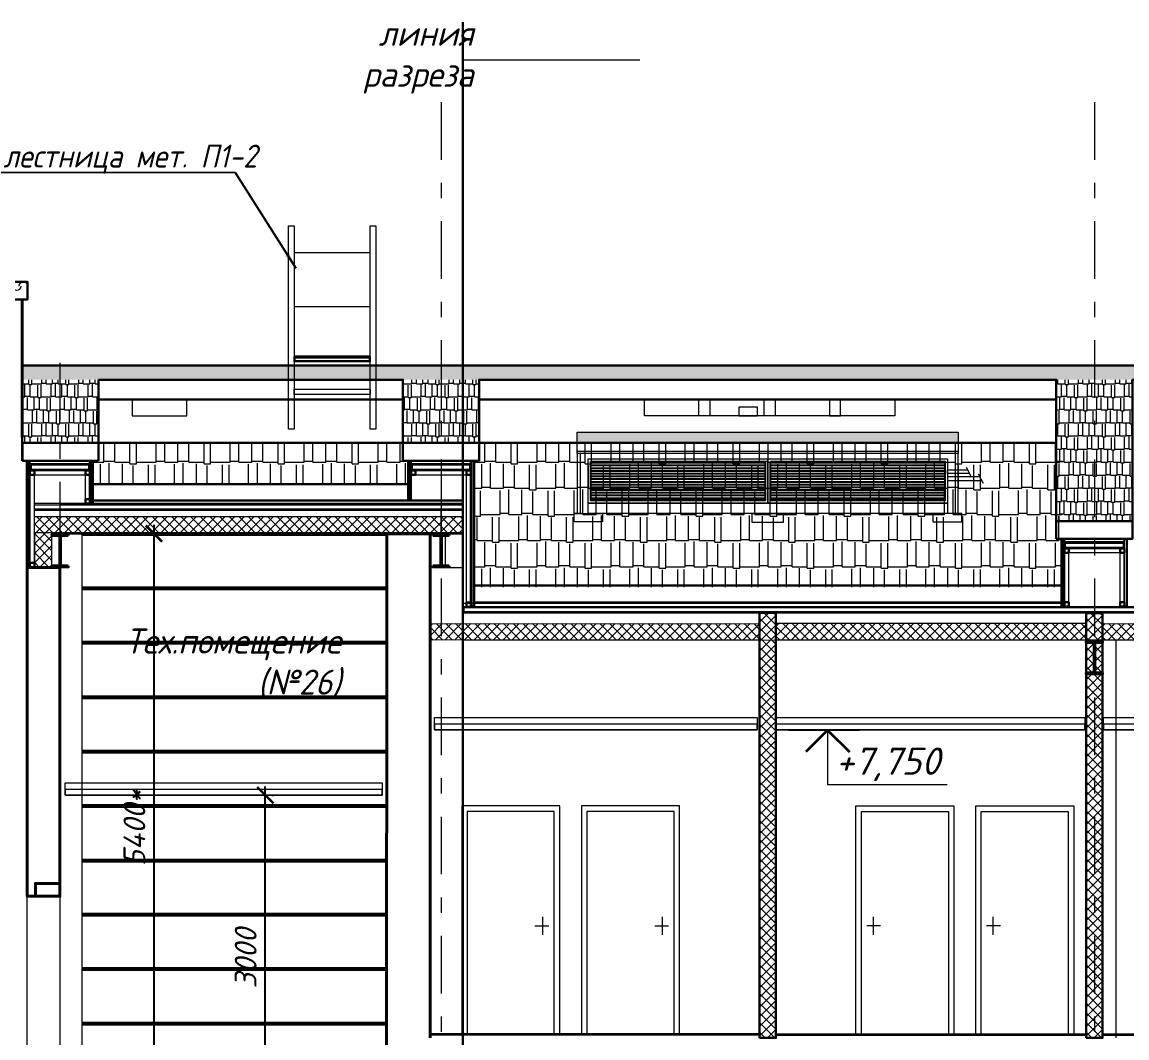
# Model space of a CAD drawing. Header units: millimetres. Extents: x -6419137 to 687965, y -598396 to 179722.
# Drawn here: x 447244 to 457390, y 88417 to 97744 of the extents above; entities that cross this region are included whole.
import ezdxf
from ezdxf.enums import TextEntityAlignment as Align

# ---------------------------------------------------------------- set-up
doc = ezdxf.new("R2010")
doc.units = ezdxf.units.MM
doc.header["$MEASUREMENT"] = 0
doc.linetypes.add('Штрихштриховая', pattern=[10936.110735, 5291.666508, -2116.666555, 1411.111116, -2116.666555])
for name, color, linetype, lineweight in [('k_ Металл', 5, 'Continuous', 40), ('Арматура', 72, 'Continuous', 50), ('Двери ArchiCAD', 7, 'Continuous', 0), ('колонны_Ном._пера__94', 252, 'Continuous', 5), ('лестницы_Ном._пера__96', 7, 'Continuous', 13), ('оси_Ном._пера__96', 7, 'Continuous', 5), ('оси_Ном._пера__97', 7, 'Continuous', 20), ('отделка', 220, 'Continuous', 0), ('перекрытие_Ном._пера__98', 7, 'Continuous', 35), ('стены внутр_Ном._пера__99', 7, 'Continuous', 30), ('стены наруж_Ном._пера__1', 7, 'Continuous', 25), ('стены наруж_Ном._пера__99', 7, 'Continuous', 40), ('текст_Ном._пера__1', 7, 'Continuous', 25), ('текст_Ном._пера__96', 7, 'Continuous', 5), ('Тонкие линии', 7, 'Continuous', 5), ('чертеж_Ном._пера__91', 250, 'Continuous', 5), ('чертеж_Ном._пера__96', 7, 'Continuous', 13), ('чертеж_Ном._пера__98', 7, 'Continuous', 35), ('Штриховка', 7, 'Continuous', 5), ('штриховка_Ном._пера__95', 251, 'Continuous', 5)]:
    doc.layers.add(name, color=color, linetype=linetype, lineweight=lineweight)
for name, color, linetype in [('крыша', 7, 'Continuous'), ('оси', 7, 'Continuous'), ('размеры внутр', 7, 'Continuous'), ('стены наруж', 7, 'Continuous'), ('текст', 7, 'Continuous'), ('чертеж', 7, 'Continuous')]:
    doc.layers.add(name, color=color, linetype=linetype)
doc.styles.get("Standard").update_dxf_attribs({"font": 'isocpeui.ttf'})
doc.styles.add('СГЕНЕРИР_СТИЛЬ_1', font='gost_2_304-81_type.ttf')
doc.dimstyles.new('STEP', dxfattribs={"dimtxt": 200, "dimasz": 150, "dimexe": 80, "dimexo": 80, "dimgap": 80, "dimtad": 1, "dimdec": 0, "dimzin": 0, "dimdsep": 46, "dimtxsty": 'Standard', "dimblk": 'ARCHTICK', "dimcen": 150, "dimdle": 80, "dimadec": 0, "dimazin": 0, "dimtfac": 1, "dimtdec": 0, "dimtofl": 0, "dimtmove": 1, "dimatfit": 3, "dimfxl": 1, "dimtolj": 1, "dimtzin": 0, "dimarcsym": 0})
pattern_1 = [(0, (360254.29, -7096.7), (255, 120), [60, -50, 70, -30, 90, -40]), (0, (360314.29, -7091.7), (255, 120), [50, -190, 40, -60]), (0, (360434.29, -7104.2), (255, 120), [30, -310]), (90, (360254.29, -7096.7), (-85, 120), [115, -365]), (90, (360314.29, -7096.7), (-85, 120), [112.5, -367.5]), (90, (360364.29, -7096.7), (-85, 120), [105, -375]), (90, (360434.29, -7104.2), (-85, 120), [115, -365]), (90, (360464.29, -7104.2), (-85, 120), [115, -365]), (90, (360554.29, -7096.7), (-85, 120), [110, -370])]
pattern_2 = [(45, (451382.944, 91884.07), (-44.1942, 44.1942), []), (135, (451382.944, 91884.07), (-44.1942, -44.1942), [])]
pattern_3 = [(0, (54.998, 374.053), (9e-15, 25), [])]

# ---------------------------------------------------------------- blocks, each defined once
blk = doc.blocks.new('Стандартный маркер сетки[2]_1', base_point=(-15271, 200))
at = {"layer": 'оси_Ном._пера__96', "linetype": 'Штрихштриховая', "ltscale": 0.1}
blk.add_line((-15271, 12581), (-15271, -2500), dxfattribs=at)
at = {"layer": 'оси_Ном._пера__96', "linetype": 'Штрихштриховая'}
blk.add_line((-15271, -2500), (-15271, -3500), dxfattribs=at)
blk.add_point((-15271, -2500), dxfattribs=at)
blk.add_point((-15271, -2500), dxfattribs=at)
at = {"layer": 'оси_Ном._пера__97', "linetype": 'Continuous'}
blk.add_circle((-15271, -3900), 400, dxfattribs=at)
at = {"layer": 'оси_Ном._пера__96', "style": 'СГЕНЕРИР_СТИЛЬ_1'}
blk.add_attdef('AC_MarkerText_1', text='', height=350, rotation=360, dxfattribs=at).set_placement((-15393, -4170), align=Align.BOTTOM_LEFT)
blk = doc.blocks.new('Стандартный маркер сетки[3]_1', base_point=(-14621, 200))
at = {"layer": 'оси_Ном._пера__96', "linetype": 'Штрихштриховая', "ltscale": 0.1}
blk.add_line((-14621, 11120), (-14621, -2500), dxfattribs=at)
at = {"layer": 'оси_Ном._пера__96', "linetype": 'Штрихштриховая'}
blk.add_line((-14621, -2500), (-14621, -3500), dxfattribs=at)
blk.add_point((-14621, -2500), dxfattribs=at)
blk.add_point((-14621, -2500), dxfattribs=at)
at = {"layer": 'оси_Ном._пера__97', "linetype": 'Continuous'}
blk.add_circle((-14621, -3900), 400, dxfattribs=at)
at = {"layer": 'оси_Ном._пера__96', "style": 'СГЕНЕРИР_СТИЛЬ_1'}
blk.add_attdef('AC_MarkerText_1', text='', height=350, rotation=360, dxfattribs=at).set_placement((-14743, -4170), align=Align.BOTTOM_LEFT)
blk = doc.blocks.new('Стандартный маркер сетки[4]_1', base_point=(-11121, 200))
at = {"layer": 'оси_Ном._пера__96', "linetype": 'Штрихштриховая', "ltscale": 0.1}
blk.add_line((-11121, 13513), (-11121, -2500), dxfattribs=at)
at = {"layer": 'оси_Ном._пера__96', "style": 'СГЕНЕРИР_СТИЛЬ_1'}
blk.add_attdef('AC_MarkerText_1', text='', height=350, rotation=360, dxfattribs=at).set_placement((-11260, -4170), align=Align.BOTTOM_LEFT)
blk = doc.blocks.new('A$C403B57EC')
at = {"layer": 'чертеж_Ном._пера__96', "linetype": 'Continuous'}
for p, q in [((51, 201), (-1046, 201)), ((51, -299), (51, 201)), ((410, -299), (-240, -299))]:
    blk.add_line(p, q, dxfattribs=at)
at = {"layer": 'чертеж_Ном._пера__98', "linetype": 'Continuous'}
for q in [(-149, -99), (251, -99)]:
    blk.add_line((51, -299), q, dxfattribs=at)
blk = doc.blocks.new('*U702')
for p, q in [((56.95, 287.8), (0, 287.8)), ((71.95, 272.8), (71.95, 24.2)), ((78.05, 272.8), (78.05, 24.2)), ((93.05, 287.8), (150, 287.8)), ((56.95, 9.2), (0, 9.2)), ((93.05, 9.2), (150, 9.2))]:
    blk.add_line(p, q)
for points in [[(150, 287.8), (150, 297), (0, 297), (0, 287.8)], [(0, 9.2), (0, 0), (150, 0), (150, 9.2)]]:
    blk.add_lwpolyline(points)
for centre, start, end in [((56.95, 272.8), 0, 90), ((93.05, 272.8), 90, 180), ((56.95, 24.2), 270, 360), ((93.05, 24.2), 180, 270)]:
    blk.add_arc(centre, 15, start, end)
blk = doc.blocks.new('A$C70F85A60')
at = {"layer": 'штриховка_Ном._пера__95', "color": 13, "true_color": 0xe26846}
for centre, start, end in [((-394, -35), 5.4198, 174.5802), ((-271, -35), 5.4198, 174.5802), ((-148, -35), 5.4198, 174.5802), ((-25, -35), 5.4198, 174.5802), ((98, -35), 5.4198, 174.5802), ((221, -35), 5.4198, 174.5802), ((-332, -27), 185.4198, 354.5802), ((-209, -27), 185.4198, 354.5802), ((-86, -27), 185.4198, 354.5802), ((37, -27), 185.4198, 354.5802), ((160, -27), 185.4198, 354.5802)]:
    blk.add_arc(centre, 42.3, start, end, dxfattribs=at)
blk = doc.blocks.new('_ArchTick')
at = {"color": 0, "linetype": 'ByBlock', "const_width": 0.15}
blk.add_lwpolyline([(-0.5, -0.5), (0.5, 0.5)], dxfattribs=at)
blk = doc.blocks.new('*D736')
at = {"layer": 'Defpoints', "color": 0, "transparency": 16777216}
for p in [(448284, 93047), (448284, 87647), (448455, 87647)]:
    blk.add_point(p, dxfattribs=at)
at = {"layer": 'чертеж_Ном._пера__91', "color": 0, "lineweight": -2, "transparency": 16777216}
for p, q in [((448364, 93047), (448535, 93047)), ((448455, 93127), (448455, 87567)), ((448364, 87647), (448535, 87647))]:
    blk.add_line(p, q, dxfattribs=at)
at = {"layer": 'чертеж_Ном._пера__91', "color": 0, "lineweight": -2, "transparency": 16777216, "xscale": 150, "yscale": 150, "zscale": 150}
for p, rotation in [((448455, 93047), 90), ((448455, 87647), 270)]:
    blk.add_blockref('_ArchTick', p, dxfattribs=dict(at, rotation=rotation))
at = {"layer": 'чертеж_Ном._пера__91', "color": 0, "lineweight": 0, "transparency": 16777216, "insert": (448275, 90347), "char_height": 200, "attachment_point": 5, "rotation": 90}
blk.add_mtext('\\A1;5400*', dxfattribs=at)
blk = doc.blocks.new('*D738')
at = {"layer": 'Defpoints', "color": 0, "transparency": 16777216}
for p in [(449463, 90646), (449477, 90646), (449463, 87647)]:
    blk.add_point(p, dxfattribs=at)
at = {"layer": 'чертеж_Ном._пера__91', "color": 0, "lineweight": -2, "transparency": 16777216}
for p, q in [((449477, 87567), (449477, 90726)), ((449543, 90646), (449557, 90646)), ((449543, 87647), (449557, 87647))]:
    blk.add_line(p, q, dxfattribs=at)
at = {"layer": 'чертеж_Ном._пера__91', "color": 0, "lineweight": -2, "transparency": 16777216, "xscale": 150, "yscale": 150, "zscale": 150}
for p, rotation in [((449477, 90646), 90), ((449477, 87647), 270)]:
    blk.add_blockref('_ArchTick', p, dxfattribs=dict(at, rotation=rotation))
at = {"layer": 'чертеж_Ном._пера__91', "color": 0, "lineweight": 0, "transparency": 16777216, "insert": (449297, 89146), "char_height": 200, "attachment_point": 5, "rotation": 90}
blk.add_mtext('\\A1;3000', dxfattribs=at)
blk = doc.blocks.new('A$C2E055150')
at = {"layer": 'стены наруж'}
h = blk.add_hatch(color=256, dxfattribs=at)
h.dxf.hatch_style = 1
h.set_gradient(color1=(255, 255, 255), color2=(135, 135, 135), rotation=90, tint=1)
h.paths.add_polyline_path([(1052, 995), (-2447, 995), (-2447, 897), (1052, 897)])
at = {"layer": 'чертеж', "true_color": 0x565c8a}
h = blk.add_hatch(dxfattribs=at)
h.set_pattern_fill('ANSI31', color=165, scale=200, angle=315)
h.set_pattern_definition(pattern_3)
h.paths.add_polyline_path([(-722, 726), (-2323, 726), (-2323, 367), (-722, 367)])
h = blk.add_hatch(dxfattribs=at)
h.set_pattern_fill('ANSI31', color=165, scale=200, angle=315)
h.set_pattern_definition(pattern_3)
h.paths.add_polyline_path([(928, 726), (-673, 726), (-673, 367), (928, 367)])
at = {"layer": 'чертеж', "lineweight": 5}
for points in [[(-2447, 995), (1052, 995), (1052, 798), (-2447, 798)], [(-2447, 897), (1052, 897), (1052, 816), (-2447, 816)], [(-2417, 798), (-2447, 798), (-2447, 248), (-2417, 248)], [(-2347, 750), (-697, 750), (-697, 343), (-2347, 343)], [(-697, 750), (953, 750), (953, 343), (-697, 343)], [(1052, 798), (1023, 798), (1023, 248), (1052, 248)], [(-2475, 248), (-2214, 248), (-2214, 171), (-2475, 171)], [(-839, 248), (-556, 248), (-556, 165), (-839, 165)], [(1084, 248), (819, 248), (819, 171), (1084, 171)]]:
    blk.add_lwpolyline(points, close=True, dxfattribs=at)
at = {"layer": 'чертеж', "color": 165, "true_color": 0x565c8a}
for points in [[(-2323, 726), (-722, 726), (-722, 367), (-2323, 367)], [(-673, 726), (928, 726), (928, 367), (-673, 367)]]:
    blk.add_lwpolyline(points, close=True, dxfattribs=at)
at = {"layer": 'чертеж', "lineweight": 5}
for points in [[(1155, 616), (953, 616), (953, 649), (1137, 649)], [(1248, 585), (953, 585), (953, 552), (1266, 552)]]:
    blk.add_lwpolyline(points, dxfattribs=at)
at = {"layer": 'чертеж', "lineweight": 9}
blk.add_lwpolyline([(-2347, 343), (953, 343), (953, 248), (-2347, 248)], close=True, dxfattribs=at)
at = {"layer": 'чертеж_Ном._пера__96', "color": 56, "lineweight": 5, "true_color": 0x757500}
for points in [[(1124, 674), (1168, 592)], [(1234, 611), (1280, 526)]]:
    blk.add_lwpolyline(points, dxfattribs=at)

msp = doc.modelspace()

# ---------------------------------------------------------------- hatches: boundary and pattern name
at = {"layer": 'стены внутр_Ном._пера__99', "lineweight": 5}
h = msp.add_hatch(dxfattribs=at)
h.set_pattern_fill('ANSI37', color=34, scale=500, style=0)
h.set_pattern_definition([(45, (360254.29, -7096.7), (-44.194174, 44.194174), []), (135, (360254.29, -7096.7), (-44.194174, -44.194174), [])])
h.paths.add_polyline_path([(454166.2, 92318.9), (454016.2, 92318.9), (454016.2, 88416.6), (454166.2, 88416.6)])
h = msp.add_hatch(dxfattribs=at)
h.set_pattern_fill('ANSI37', color=34, scale=500, style=0)
h.set_pattern_definition([(45, (363254.29, -7096.7), (-44.194174, 44.194174), []), (135, (363254.29, -7096.7), (-44.194174, -44.194174), [])])
h.paths.add_polyline_path([(457166.2, 92318.1), (457016.2, 92318.1), (457016.2, 88416.6), (457166.2, 88416.6)])
at = {"layer": 'Штриховка', "lineweight": 0}
h = msp.add_hatch(dxfattribs=at)
h.set_pattern_fill('ANSI37', color=52, scale=500)
h.set_pattern_definition([(45, (447447.944, 92869.33), (-44.1942, 44.1942), []), (135, (447447.944, 92869.33), (-44.1942, -44.1942), [])])
h.paths.add_polyline_path([(447517.3, 93028.5), (447517.3, 93037.7), (447518.2, 93055.6), (447356.2, 93055.6), (447356.2, 92737.4), (447518.2, 92737.4), (447518.2, 92740.7), (447517.3, 92740.7), (447517.3, 92749.9), (447518.2, 93028.5)])
h.paths.add_polyline_path([(451291.2, 93205.6), (447356.2, 93205.6), (447356.2, 93055.6), (451291.2, 93055.6)])
h = msp.add_hatch(dxfattribs=at)
h.set_pattern_fill('ANSI37', color=52, scale=500)
h.set_pattern_definition(pattern_2)
h.paths.add_polyline_path([(454016.2, 92220.3), (450990.1, 92220.2), (450990.1, 92070.2), (454016.2, 92070.3)])
h = msp.add_hatch(dxfattribs=at)
h.set_pattern_fill('ANSI37', color=52, scale=500)
h.set_pattern_definition(pattern_2)
h.paths.add_polyline_path([(454166.2, 92220.3), (457016.2, 92220.3), (457016.2, 92070.3), (454166.2, 92070.3)])
h = msp.add_hatch(dxfattribs=at)
h.set_pattern_fill('ANSI37', color=52, scale=500)
h.set_pattern_definition([(45, (457382.946, 91883.295), (-44.1942, 44.1942), []), (135, (457382.946, 91883.295), (-44.1942, -44.1942), [])])
h.paths.add_polyline_path([(460016.2, 92219.5), (457166.2, 92221.4), (457166.2, 92071.4), (460016.2, 92069.5)])
at = {"layer": 'штриховка_Ном._пера__95', "true_color": 0xe26846}
h = msp.add_hatch(dxfattribs=at)
h.set_pattern_fill('AR-RSHKE', color=13, scale=10, style=0)
h.set_pattern_definition(pattern_1)
h.paths.add_polyline_path([(485240.8, 94589.7), (447248.5, 94589.7), (447248.5, 94460.6), (485240.8, 94460.6)])
h = msp.add_hatch(dxfattribs=at)
h.set_pattern_fill('AR-RSHKE', color=13, scale=10, style=0)
h.set_pattern_definition(pattern_1)
h.paths.add_polyline_path([(447941.2, 94460.6), (447241.2, 94460.6), (447244.5, 93879.2), (447944.5, 93879.2)])
h = msp.add_hatch(dxfattribs=at)
h.set_pattern_fill('AR-RSHKE', color=13, scale=10, style=0)
h.set_pattern_definition(pattern_1)
h.paths.add_polyline_path([(451441.2, 94460.6), (450741.2, 94460.6), (450740.8, 93879.2), (451440.8, 93879.2)])
h = msp.add_hatch(dxfattribs=at)
h.set_pattern_fill('AR-RSHKE', color=13, scale=10, style=0)
h.set_pattern_definition(pattern_1)
h.paths.add_polyline_path([(457441.2, 94460.6), (456741.2, 94460.6), (456741.2, 93162.7), (457441.2, 93162.7)])
h = msp.add_hatch(dxfattribs=at)
h.set_pattern_fill('AR-RSHKE', color=13, scale=20, style=0)
h.set_pattern_definition([(0, (356754.3, -7096.7), (510, 240), [120, -100, 140, -60, 180, -80]), (0, (356874.3, -7086.7), (510, 240), [100, -380, 80, -120]), (0, (357114.3, -7111.7), (510, 240), [60, -620]), (90, (356754.29, -7096.7), (-170, 240), [230, -730]), (90, (356874.29, -7096.7), (-170, 240), [225, -735]), (90, (356974.29, -7096.7), (-170, 240), [210, -750]), (90, (357114.29, -7111.7), (-170, 240), [230, -730]), (90, (357174.29, -7111.7), (-170, 240), [230, -730]), (90, (357354.29, -7096.7), (-170, 240), [220, -740])])
h.paths.add_polyline_path([(450791.2, 93502.2), (450791.2, 93716.5), (450748.5, 93716.5), (450748.5, 93879.2), (447888.8, 93879.2), (447888.8, 93502.2)])
h = msp.add_hatch(dxfattribs=at)
h.set_pattern_fill('AR-RSHKE', color=13, scale=20, style=0)
h.set_pattern_definition([(0, (360254.3, -7096.7), (510, 240), [120, -100, 140, -60, 180, -80]), (0, (360374.3, -7086.7), (510, 240), [100, -380, 80, -120]), (0, (360614.3, -7111.7), (510, 240), [60, -620]), (90, (360254.29, -7096.7), (-170, 240), [230, -730]), (90, (360374.29, -7096.7), (-170, 240), [225, -735]), (90, (360474.29, -7096.7), (-170, 240), [210, -750]), (90, (360614.29, -7111.7), (-170, 240), [230, -730]), (90, (360674.29, -7111.7), (-170, 240), [230, -730]), (90, (360854.29, -7096.7), (-170, 240), [220, -740])])
h.paths.add_polyline_path([(456796.2, 93879.2), (451388.8, 93879.2), (451388.8, 92555.6), (456796.2, 92555.6)])

# ---------------------------------------------------------------- linework, layer by layer
at = {"lineweight": 0}
for points in [[(451031.2, 91360), (453993.4, 91360), (453993.4, 91246.6), (451031.2, 91246.6)], [(454166.2, 91360), (457004.8, 91360), (457004.8, 91246.6), (454166.2, 91246.6)], [(457174, 91360), (459978.8, 91360), (459978.8, 91246.6), (457174, 91246.6)], [(447640.5, 90759.7), (450551.4, 90759.7), (450551.4, 90646.3), (447640.5, 90646.3)]]:
    msp.add_lwpolyline(points, close=True, dxfattribs=at)
at = {"layer": 'k_ Металл', "lineweight": 5}
for points in [[(447356.2, 93261.9), (451091.2, 93261.9), (451091.2, 93055.6), (447356.2, 93055.6)], [(451091.2, 93261.9), (451291.2, 93261.9), (451291.2, 93046.6), (451091.2, 93046.6)], [(475091.2, 92318.1), (451291.2, 92319), (451291.2, 92070.3), (475091.2, 92069.4)]]:
    msp.add_lwpolyline(points, close=True, dxfattribs=at)
at = {"layer": 'Арматура', "lineweight": 53}
for points in [[(447791.2, 93046.6), (450590.9, 93046.6)], [(447791.2, 92546.6), (450590.9, 92546.6)], [(447791.2, 92046.6), (450590.9, 92046.6)], [(447791.2, 91546.6), (450590.9, 91546.6)], [(447791.2, 91046.5), (450590.9, 91046.5)], [(447791.2, 90546.6), (450590.9, 90546.6)], [(447791.2, 90046.6), (450590.9, 90046.6)], [(450590.9, 89546.6), (447791.2, 89546.6)], [(450590.9, 89046.6), (447791.2, 89046.6)], [(450590.9, 88546.6), (447791.2, 88546.6)]]:
    msp.add_lwpolyline(points, dxfattribs=at)
at = {"layer": 'Двери ArchiCAD'}
for points in [[(452181.2, 90546.6), (451281.2, 90546.6), (451281.2, 88446.6), (452181.2, 88446.6)], [(453281.2, 90546.6), (452381.2, 90546.6), (452381.2, 88446.6), (453281.2, 88446.6)], [(454901.2, 90546.6), (455801.2, 90546.6), (455801.2, 88446.6), (454901.2, 88446.6)], [(456001.2, 90546.6), (456901.2, 90546.6), (456901.2, 88446.6), (456001.2, 88446.6)], [(452131.2, 90496.6), (451331.2, 90496.6), (451331.2, 88446.6), (452131.2, 88446.6)], [(453231.2, 90496.6), (452431.2, 90496.6), (452431.2, 88446.6), (453231.2, 88446.6)], [(454951.2, 90496.6), (455751.2, 90496.6), (455751.2, 88446.6), (454951.2, 88446.6)], [(456051.2, 90496.6), (456851.2, 90496.6), (456851.2, 88446.6), (456051.2, 88446.6)], [(447589.5, 87616.6), (447291.1, 87616.6), (447291.1, 89716.6), (447589.5, 89716.6)]]:
    msp.add_lwpolyline(points, close=True, dxfattribs=at)
for points in [[(452022.3, 89528.9), (452022.3, 89364.2)], [(453122.3, 89528.9), (453122.3, 89364.2)], [(455060.2, 89528.9), (455060.2, 89364.2)], [(456160.2, 89528.9), (456160.2, 89364.2)], [(451954, 89444.6), (452080.6, 89444.6)], [(453054, 89444.6), (453180.6, 89444.6)], [(455128.5, 89444.6), (455001.9, 89444.6)], [(456228.5, 89444.6), (456101.9, 89444.6)]]:
    msp.add_lwpolyline(points, dxfattribs=at)
at = {"layer": 'колонны_Ном._пера__94', "color": 0}
for points in [[(447866.2, 93716.5), (447316.2, 93716.5), (447316.2, 93686.5), (447866.2, 93686.5)], [(447866.2, 93686.5), (447316.2, 93686.5), (447316.2, 93626.5), (447866.2, 93626.5)], [(447855.3, 93675.6), (447327.2, 93675.6), (447327.2, 93637.5), (447855.3, 93637.5)], [(451366.2, 93716.5), (450816.2, 93716.5), (450816.2, 93686.5), (451366.2, 93686.5)], [(451366.2, 93686.5), (450816.2, 93686.5), (450816.2, 93626.5), (451366.2, 93626.5)], [(451355.3, 93675.6), (450827.2, 93675.6), (450827.2, 93637.5), (451355.3, 93637.5)], [(456816.7, 93000.1), (457366.7, 93000.1), (457366.7, 92970.1), (456816.7, 92970.1)], [(456816.7, 92970.1), (457366.7, 92970.1), (457366.7, 92910.1), (456816.7, 92910.1)], [(456827.6, 92959.1), (457355.8, 92959.1), (457355.8, 92921), (456827.6, 92921)], [(451291.2, 92378.1), (484792.2, 92378.1), (484792.2, 92318.1), (451291.2, 92318.1)], [(451302.2, 92367.2), (484781.3, 92367.2), (484781.3, 92329), (451302.2, 92329)]]:
    msp.add_lwpolyline(points, close=True, dxfattribs=at)
at = {"layer": 'колонны_Ном._пера__94'}
for points in [[(447356.2, 93626.5), (447316.2, 93626.5), (447316.2, 92737.4), (447356.2, 92737.4)], [(447866.2, 93626.5), (447316.2, 93626.5), (447316.2, 93586.5), (447866.2, 93586.5)], [(447826.2, 93626.5), (447866.2, 93626.5), (447866.2, 93322.2), (447826.2, 93322.2)], [(451366.2, 93626.5), (450816.2, 93626.5), (450816.2, 93586.5), (451366.2, 93586.5)], [(451326.2, 93626.5), (451366.2, 93626.5), (451366.2, 92375.7), (451326.2, 92375.7)], [(456856.7, 92910.1), (456816.7, 92910.1), (456816.7, 92378.1), (456856.7, 92378.1)], [(456816.7, 92910.1), (457366.7, 92910.1), (457366.7, 92870.1), (456816.7, 92870.1)], [(457326.7, 92910.1), (457366.7, 92910.1), (457366.7, 92378.1), (457326.7, 92378.1)]]:
    msp.add_lwpolyline(points, close=True, dxfattribs=at)
at = {"layer": 'колонны_Ном._пера__94', "color": 5, "lineweight": 30}
for points in [[(447316.2, 93586.5), (447316.2, 93626.5), (447356.2, 93626.5), (447356.2, 93586.5), (447316.2, 93586.5)], [(447826.2, 93586.5), (447826.2, 93626.5), (447866.2, 93626.5), (447866.2, 93586.5), (447826.2, 93586.5)], [(450816.2, 93586.5), (450816.2, 93626.5), (450856.2, 93626.5), (450856.2, 93586.5), (450816.2, 93586.5)], [(451326.2, 93586.5), (451326.2, 93626.5), (451366.2, 93626.5), (451366.2, 93586.5), (451326.2, 93586.5)], [(447825.9, 93322.2), (447825.9, 93362.2), (447865.9, 93362.2), (447865.9, 93322.2), (447825.9, 93322.2)], [(456856.7, 92870.1), (456856.7, 92910.1), (456816.7, 92910.1), (456816.7, 92870.1), (456856.7, 92870.1)], [(457366.7, 92870.1), (457366.7, 92910.1), (457326.7, 92910.1), (457326.7, 92870.1), (457366.7, 92870.1)], [(447316.2, 92737.4), (447316.2, 92777.4), (447356.2, 92777.4), (447356.2, 92737.4), (447316.2, 92737.4)], [(451325.9, 92375.7), (451325.9, 92415.7), (451365.9, 92415.7), (451365.9, 92375.7), (451325.9, 92375.7)], [(456856.7, 92378.1), (456856.7, 92418.1), (456816.7, 92418.1), (456816.7, 92378.1), (456856.7, 92378.1)], [(457366.7, 92378.1), (457366.7, 92418.1), (457326.7, 92418.1), (457326.7, 92378.1), (457366.7, 92378.1)]]:
    msp.add_lwpolyline(points, dxfattribs=at)
at = {"layer": 'колонны_Ном._пера__94', "color": 0}
for points in [[(451291.2, 93322.2), (447356.2, 93322.2)], [(447356.2, 93311.3), (451291.2, 93311.3), (451291.2, 93273.1), (447356.2, 93273.1)], [(447591.2, 93322.2), (451291.2, 93322.2)], [(451291.2, 93262.2), (447591.2, 93262.2)], [(447591.2, 93046.6), (447591.2, 93046.6), (447791.2, 93046.6), (447791.2, 87546.6), (447391.2, 87546.6), (447391.2, 87546.6)], [(450891.2, 93046.6), (447791.2, 93046.6)], [(450891.2, 93046.6), (451291.2, 93046.6), (451291.2, 92318.1)], [(451291.2, 92408.1), (456791.7, 92408.1)], [(457291.2, 88416.6), (457291.2, 88416.6), (457291.2, 88416.6), (457291.2, 92069.4), (456891.2, 92069.4)]]:
    msp.add_lwpolyline(points, dxfattribs=at)
at = {"layer": 'крыша', "lineweight": 0}
for points in [[(449741.2, 95627.5), (450441.2, 95627.5)], [(449741.2, 95133.9), (450441.2, 95133.9)]]:
    msp.add_lwpolyline(points, dxfattribs=at)
at = {"layer": 'крыша', "color": 0, "lineweight": 30}
for points in [[(446595.1, 95196.6), (446595.1, 95359.2), (447292.7, 95359.2), (447292.7, 95196.6), (446595.1, 95196.6)], [(447244.9, 93716.5), (447244.9, 94589.7), (485241.2, 94589.7), (485241.2, 93000.1), (484541.3, 93000.1), (484540.8, 94460.6), (478641.7, 94460.6), (478642.1, 93000.1), (477942.1, 93000.1)], [(447944.9, 94460.6), (447944.9, 93879.2), (447944.9, 93879.2)], [(456741.7, 93000.1), (456741.7, 94460.6), (451441.2, 94460.6), (451441.2, 93716.5), (450741.2, 93716.5)], [(462741.7, 94460.6), (457441.7, 94460.6), (457441.7, 93000.1), (456741.7, 93000.1)], [(447944.9, 93716.5), (447944.9, 93879.2), (447248.5, 93879.2), (447248.5, 93716.5), (447941.2, 93716.5)], [(451441.2, 93716.5), (451441.2, 93879.2), (450741.2, 93879.2), (450741.2, 93716.5), (451441.2, 93716.5)], [(451291.2, 93352.2), (447891.2, 93352.2), (447891.2, 93502.2), (450791.2, 93502.2), (450791.2, 93352.2)], [(456741.7, 93000.1), (456741.7, 93162.7), (457441.7, 93162.7), (457441.7, 93000.1), (456741.7, 93000.1)], [(456791.7, 92419.9), (456791.7, 92569.9), (451391.2, 92569.9), (451391.2, 92413.8), (456791.7, 92413.8)]]:
    msp.add_lwpolyline(points, dxfattribs=at)
at = {"layer": 'крыша', "lineweight": 30}
msp.add_lwpolyline([(449741.2, 94673.1), (450441.2, 94673.1)], dxfattribs=at)
at = {"layer": 'лестницы_Ном._пера__96'}
for points in [[(449691.2, 95873.1), (449741.2, 95873.1), (449741.2, 94006.9), (449691.2, 94006.9)], [(450441.2, 95873.1), (450491.2, 95873.1), (450491.2, 94006.9), (450441.2, 94006.9)], [(449741.2, 94623.1), (449741.2, 94673.1), (450441.2, 94673.1), (450441.2, 94623.1)], [(449741.2, 94623.1), (449741.2, 94673.1), (450441.2, 94673.1), (450441.2, 94623.1)], [(449752.2, 94634.1), (449752.2, 94662.1), (450430.3, 94662.1), (450430.3, 94634.1)], [(449741.2, 94323.1), (449741.2, 94373.1), (450441.2, 94373.1), (450441.2, 94323.1)]]:
    msp.add_lwpolyline(points, close=True, dxfattribs=at)
at = {"layer": 'отделка', "color": 0}
for points in [[(451031.2, 91246.6), (453993.4, 91246.6), (453993.4, 91296.6), (451031.2, 91296.6)], [(454166.2, 91246.6), (457004.8, 91246.6), (457004.8, 91296.6), (454166.2, 91296.6)], [(457174, 91246.6), (459978.8, 91246.6), (459978.8, 91296.6), (457174, 91296.6)], [(447640.5, 90646.3), (450551.4, 90646.3), (450551.4, 90696.3), (447640.5, 90696.3)]]:
    msp.add_lwpolyline(points, close=True, dxfattribs=at)
at = {"layer": 'перекрытие_Ном._пера__98', "linetype": 'Continuous'}
for p, q in [((454016.2, 88446.6), (450991.1, 88446.5)), ((454166.2, 88446.6), (457016.2, 88446.6)), ((457166.2, 88446.6), (460016.2, 88446.6))]:
    msp.add_line(p, q, dxfattribs=at)
at = {"layer": 'стены внутр_Ном._пера__99', "color": 34}
for points in [[(454016.2, 88416.6), (454016.2, 92318.9), (454166.2, 92318.9), (454166.2, 88416.6), (454016.2, 88416.6)], [(457016.2, 88416.6), (457016.2, 92318.1), (457166.2, 92318.1), (457166.2, 88416.6), (457016.2, 88416.6)]]:
    msp.add_lwpolyline(points, dxfattribs=at)
at = {"layer": 'стены наруж_Ном._пера__1', "color": 0}
for points in [[(447313.8, 93714.1), (447293.7, 93714.1), (447293.7, 92737.3), (447313.8, 92737.3)], [(447866.2, 93716.5), (447891.2, 93716.5), (447891.2, 93322.2), (447866.2, 93322.2)], [(447868.7, 93714.1), (447888.8, 93714.1), (447888.8, 93324.6), (447868.7, 93324.6)], [(450816.2, 93716.5), (450791.2, 93716.5), (450791.2, 93352.2), (450816.2, 93352.2)], [(450813.8, 93714.1), (450793.7, 93714.1), (450793.7, 93354.6), (450813.8, 93354.6)], [(451366.2, 93716.5), (451391.2, 93716.5), (451391.2, 92375.7), (451366.2, 92375.7)], [(451368.7, 93714.1), (451388.8, 93714.1), (451388.8, 92378.1), (451368.7, 92378.1)], [(456816.7, 93000.1), (456791.7, 93000.1), (456791.7, 92378.1), (456816.7, 92378.1)], [(456814.2, 92997.6), (456794.1, 92997.6), (456794.1, 92380.5), (456814.2, 92380.5)], [(457369.1, 92997.6), (457389.2, 92997.6), (457389.2, 92378.1), (457369.1, 92378.1)]]:
    msp.add_lwpolyline(points, close=True, dxfattribs=at)
at = {"layer": 'стены наруж_Ном._пера__99', "linetype": 'Continuous'}
for points in [[(447245.1, 93929.8), (447245.1, 95196.6)], [(447291.2, 92734.9), (447291.2, 93716.5)], [(447891.2, 93322.2), (447891.2, 93716.5)], [(450791.2, 93352.2), (450791.2, 93716.5)], [(451391.2, 92375.7), (451391.2, 93716.5)], [(450991.1, 88416.6), (450989.9, 93046.6), (450592.2, 93046.6), (450590.9, 87546.6), (450991.2, 87546.6), (450991.1, 88216.6)], [(456791.7, 92378.1), (456791.7, 93000.1)], [(447291.2, 92737.4), (447291.2, 89716.6), (447591.2, 89716.6), (447591.2, 92737.4), (447291.2, 92737.4), (447291.2, 92737.4), (447291.2, 92737.4)]]:
    msp.add_lwpolyline(points, dxfattribs=at)
at = {"layer": 'стены наруж_Ном._пера__99', "linetype": 'Continuous', "lineweight": 30}
for points in [[(450741.2, 93716.5), (450741.2, 94460.6), (447944.9, 94460.6)], [(447944.9, 94277.2), (450741.2, 94277.2)], [(451441.2, 94277.2), (456741.7, 94277.2)], [(450741.2, 93880.2), (447944.9, 93880.2)], [(456741.7, 93880.2), (451441.2, 93880.2)]]:
    msp.add_lwpolyline(points, dxfattribs=at)
at = {"layer": 'стены наруж_Ном._пера__99', "linetype": 'Continuous'}
msp.add_lwpolyline([(447589.5, 89716.6), (447366.8, 89716.6), (447366.8, 89835.2), (447589.5, 89835.2)], close=True, dxfattribs=at)
at = {"layer": 'текст_Ном._пера__96', "linetype": 'Continuous'}
msp.add_line((451291.2, 97397.9), (452916.5, 97397.9), dxfattribs=at)
at = {"layer": 'Тонкие линии', "color": 174, "lineweight": 30, "true_color": 0x000094}
msp.add_lwpolyline([(451291.2, 81278.1), (451291.2, 97744)], dxfattribs=at)
at = {"layer": 'чертеж_Ном._пера__91'}
for points in [[(448255.4, 94277.2), (448255.4, 94127.2), (448755.3, 94127.2), (448755.3, 94277.2)], [(455258.2, 94277.2), (455258.2, 94127.2), (452958.4, 94127.2), (452958.4, 94277.2)]]:
    msp.add_lwpolyline(points, dxfattribs=at)
for points in [[(453458.2, 94277.2), (453558.4, 94277.2), (453558.4, 94127.2), (453458.2, 94127.2)], [(454058.2, 94277.2), (454158.4, 94277.2), (454158.4, 94127.2), (454058.2, 94127.2)], [(454758.4, 94277.2), (454658.2, 94277.2), (454658.2, 94127.2), (454758.4, 94127.2)]]:
    msp.add_lwpolyline(points, close=True, dxfattribs=at)
at = {"layer": 'чертеж_Ном._пера__96', "linetype": 'Continuous'}
msp.add_line((453616, 88446.6), (452784.7, 88446.6), dxfattribs=at)
at = {"layer": 'чертеж_Ном._пера__96', "color": 5, "lineweight": 0}
msp.add_lwpolyline([(453827.3, 94127.2), (453998.1, 94127.2), (453998.1, 94209), (453827.3, 94209)], close=True, dxfattribs=at)
at = {"layer": 'Штриховка', "color": 52, "lineweight": 0}
for points in [[(447356.2, 93205.6), (451291.2, 93205.6), (451291.2, 93055.6), (447356.2, 93055.6)], [(447518.2, 93055.6), (447356.2, 93055.6), (447356.2, 92737.4), (447518.2, 92737.4)], [(451291.2, 93055.6), (451129.3, 93055.6), (451129.3, 92737.4), (451291.2, 92737.4)], [(450990.1, 92220.2), (454016.2, 92220.3), (454016.2, 92070.3), (450990.1, 92070.2)], [(457016.2, 92220.3), (454166.2, 92220.3), (454166.2, 92070.3), (457016.2, 92070.3)], [(457166.2, 92221.4), (460016.2, 92219.5), (460016.2, 92069.5), (457166.2, 92071.4)]]:
    msp.add_lwpolyline(points, close=True, dxfattribs=at)

# ---------------------------------------------------------------- block references
at = {"layer": 'k_ Металл', "lineweight": 30}
for p in [(447517.3, 92740.7), (451016.2, 92740.7), (457016.2, 91758.4)]:
    msp.add_blockref('*U702', p, dxfattribs=at)
at = {"layer": 'крыша', "lineweight": 0}
msp.add_blockref('A$C70F85A60', (447034.5, 95350.4), dxfattribs=at)
at = {"layer": 'оси', "color": 251, "linetype": 'Continuous', "lineweight": 13}
for p in [(451091.2, 83696.6), (457091.2, 83696.6)]:
    msp.add_blockref('Стандартный маркер сетки[4]_1', p, dxfattribs=at)
ref = msp.add_blockref('Стандартный маркер сетки[2]_1', (446941.2, 83696.6), dxfattribs=at)
ref.add_attrib('AC_MarkerText_1', '6', dxfattribs={"layer": 'оси_Ном._пера__96', "color": 7, "linetype": 'Continuous', "lineweight": 13, "height": 350, "rotation": 360}).set_placement((446771.2, 79326.9), align=Align.BOTTOM_LEFT)
ref = msp.add_blockref('Стандартный маркер сетки[3]_1', (447591.2, 83696.6), dxfattribs=at)
ref.add_attrib('AC_MarkerText_1', '7', dxfattribs={"layer": 'оси_Ном._пера__96', "color": 7, "linetype": 'Continuous', "lineweight": 13, "height": 350, "rotation": 360}).set_placement((447409.7, 79326.9), align=Align.BOTTOM_LEFT)
at = {"layer": 'размеры внутр', "rotation": 180}
msp.add_blockref('A$C403B57EC', (454692.9, 90943.5), dxfattribs=at)
at = {"layer": 'чертеж'}
msp.add_blockref('A$C2E055150', (454788.9, 92983.6), dxfattribs=at)

# ---------------------------------------------------------------- texts
at = {"layer": 'текст', "linetype": 'Continuous', "insert": (448236.7, 96485), "char_height": 210, "width": 2857.926, "attachment_point": 5, "line_spacing_factor": 1.076174}
msp.add_mtext('{\\W0.9;лестница мет. П1-2}', dxfattribs=at)
at = {"layer": 'текст_Ном._пера__1', "linetype": 'Continuous', "char_height": 230, "attachment_point": 3, "line_spacing_factor": 0.981818}
for s, insert in [('{\\W0.95;линия \\Pразреза}', (451390, 97756.2)), ('{\\W0.95;Тех.помещение\\P(№26)}', (450174.1, 92175.3))]:
    msp.add_mtext(s, dxfattribs=dict(at, insert=insert))
at = {"layer": 'чертеж_Ном._пера__96', "insert": (455778.4, 90774.4), "char_height": 250, "attachment_point": 9}
msp.add_mtext('+7,750{\\A1;\\H0.66x;\\S^  ;}', dxfattribs=at)

# ---------------------------------------------------------------- dimensions: what is measured, and where the dimension line sits
at = {"layer": 'чертеж_Ном._пера__91', "lineweight": 0}
dim = msp.add_linear_dim(base=(448455.1, 87646.6), p1=(448283.8, 93046.6), p2=(448283.8, 87646.6), angle=90, text='<>*', dimstyle='STEP', dxfattribs=at)
dim.commit()
dim.dimension.update_dxf_attribs({"geometry": '*D736', "text_midpoint": (448275.1, 90346.6)})
dim = msp.add_linear_dim(base=(449477, 90646.3), p1=(449463.1, 87646.6), p2=(449463.1, 90646.3), angle=90, dimstyle='STEP', dxfattribs=at)
dim.commit()
dim.dimension.update_dxf_attribs({"geometry": '*D738', "text_midpoint": (449297, 89146.5)})

# ---------------------------------------------------------------- leaders
at = {"layer": 'текст', "lineweight": 5}
msp.add_leader([(449759.3, 95480.9), (449203.9, 96361.4), (446689.3, 96363.8)], dimstyle='STEP', override={"dimtad": 0}, dxfattribs=at)

doc.saveas('drawing.dxf')
